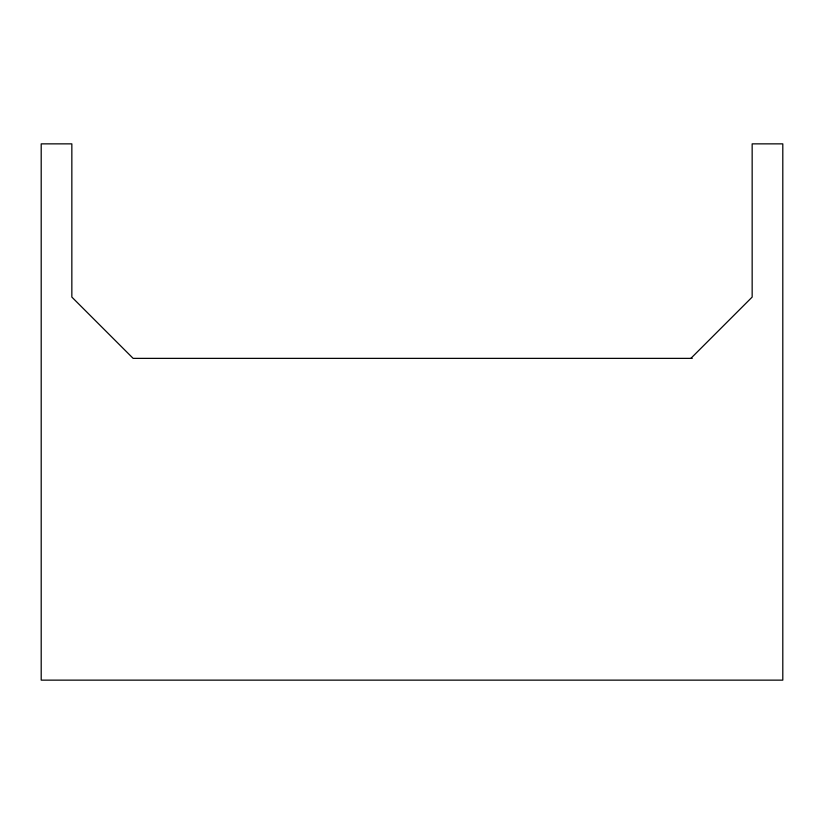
<?xml version="1.0" encoding="UTF-8"?>
<svg xmlns="http://www.w3.org/2000/svg" width="824" height="824" viewBox="0 0 824 824"><rect width="100%" height="100%" fill="white"/><g stroke="black" fill="none" stroke-linecap="round" stroke-linejoin="round"><path stroke-width="1.24" d="M690.862 358.368L752.158 297.083L752.158 143.86L782.8 143.86L782.8 680.14L41.2 680.14L41.2 143.86L71.843 143.86L71.843 297.083L133.138 358.368L692.242 358.368"/></g></svg>
